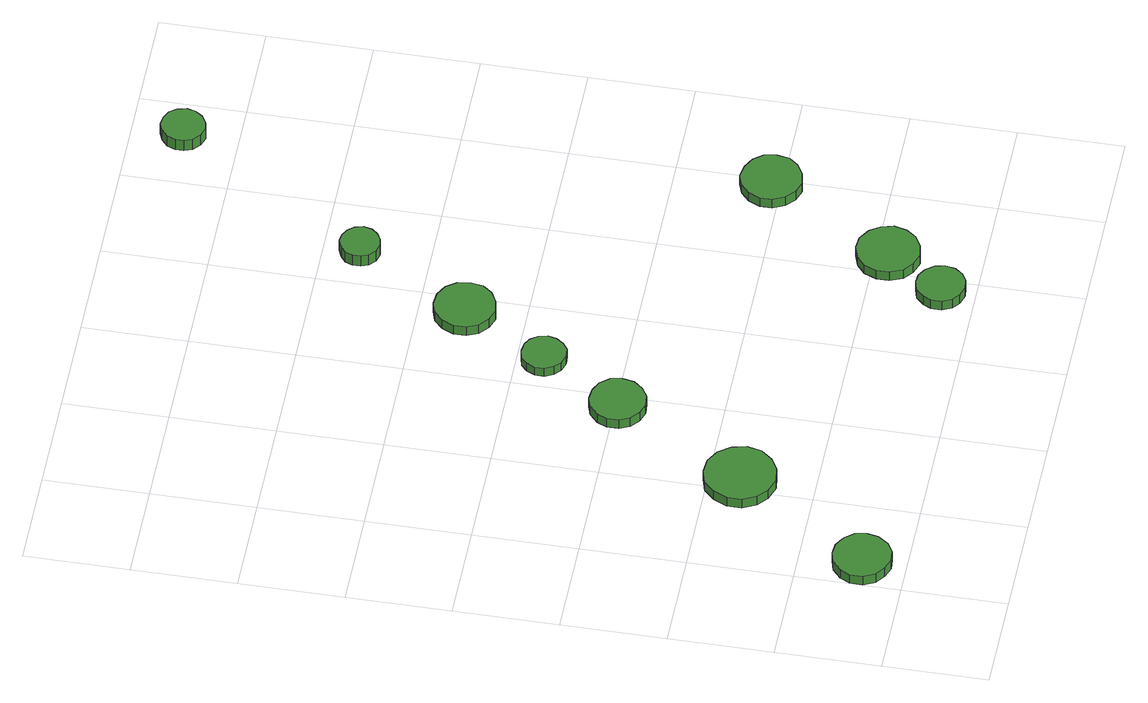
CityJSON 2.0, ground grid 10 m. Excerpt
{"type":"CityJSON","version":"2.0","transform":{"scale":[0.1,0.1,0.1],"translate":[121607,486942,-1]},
"CityObjects":{
"tree1":{"type":"SolitaryVegetationObject","attributes":{"function":"something"},"geometry":[{"type":"MultiSurface","lod":"1","boundaries":[[[0,1,2,3,4,5,6,7,8,9,10,11,12,13,14]],[[15,16,17,18,19,20,21,22,23,24,25,26,27,28,29]],[[0,29,28,1]],[[1,28,27,2]],[[2,27,26,3]],[[3,26,25,4]],[[4,25,24,5]],[[5,24,23,6]],[[6,23,22,7]],[[7,22,21,8]],[[8,21,20,9]],[[9,20,19,10]],[[10,19,18,11]],[[11,18,17,12]],[[12,17,16,13]],[[13,16,15,14]],[[14,15,29,0]]]}]},
"tree2":{"type":"SolitaryVegetationObject","attributes":{"function":"something"},"geometry":[{"type":"MultiSurface","lod":"1","boundaries":[[[30,31,32,33,34,35,36,37,38,39,40,41,42,43,44]],[[45,46,47,48,49,50,51,52,53,54,55,56,57,58,59]],[[30,59,58,31]],[[31,58,57,32]],[[32,57,56,33]],[[33,56,55,34]],[[34,55,54,35]],[[35,54,53,36]],[[36,53,52,37]],[[37,52,51,38]],[[38,51,50,39]],[[39,50,49,40]],[[40,49,48,41]],[[41,48,47,42]],[[42,47,46,43]],[[43,46,45,44]],[[44,45,59,30]]]}]},
"tree3":{"type":"SolitaryVegetationObject","attributes":{"function":"something"},"geometry":[{"type":"MultiSurface","lod":"1","boundaries":[[[60,61,62,63,64,65,66,67,68,69,70,71,72,73,74]],[[75,76,77,78,79,80,81,82,83,84,85,86,87,88,89]],[[60,89,88,61]],[[61,88,87,62]],[[62,87,86,63]],[[63,86,85,64]],[[64,85,84,65]],[[65,84,83,66]],[[66,83,82,67]],[[67,82,81,68]],[[68,81,80,69]],[[69,80,79,70]],[[70,79,78,71]],[[71,78,77,72]],[[72,77,76,73]],[[73,76,75,74]],[[74,75,89,60]]]}]},
"tree4":{"type":"SolitaryVegetationObject","attributes":{"function":"something"},"geometry":[{"type":"MultiSurface","lod":"1","boundaries":[[[90,91,92,93,94,95,96,97,98,99,100,101,102,103,104]],[[105,106,107,108,109,110,111,112,113,114,115,116,117,118,119]],[[90,119,118,91]],[[91,118,117,92]],[[92,117,116,93]],[[93,116,115,94]],[[94,115,114,95]],[[95,114,113,96]],[[96,113,112,97]],[[97,112,111,98]],[[98,111,110,99]],[[99,110,109,100]],[[100,109,108,101]],[[101,108,107,102]],[[102,107,106,103]],[[103,106,105,104]],[[104,105,119,90]]]}]},
"tree5":{"type":"SolitaryVegetationObject","attributes":{"function":"something"},"geometry":[{"type":"MultiSurface","lod":"1","boundaries":[[[120,121,122,123,124,125,126,127,128,129,130,131,132,133,134]],[[135,136,137,138,139,140,141,142,143,144,145,146,147,148,149]],[[120,149,148,121]],[[121,148,147,122]],[[122,147,146,123]],[[123,146,145,124]],[[124,145,144,125]],[[125,144,143,126]],[[126,143,142,127]],[[127,142,141,128]],[[128,141,140,129]],[[129,140,139,130]],[[130,139,138,131]],[[131,138,137,132]],[[132,137,136,133]],[[133,136,135,134]],[[134,135,149,120]]]}]},
"tree6":{"type":"SolitaryVegetationObject","attributes":{"function":"something"},"geometry":[{"type":"MultiSurface","lod":"1","boundaries":[[[150,151,152,153,154,155,156,157,158,159,160,161,162,163,164]],[[165,166,167,168,169,170,171,172,173,174,175,176,177,178,179]],[[150,179,178,151]],[[151,178,177,152]],[[152,177,176,153]],[[153,176,175,154]],[[154,175,174,155]],[[155,174,173,156]],[[156,173,172,157]],[[157,172,171,158]],[[158,171,170,159]],[[159,170,169,160]],[[160,169,168,161]],[[161,168,167,162]],[[162,167,166,163]],[[163,166,165,164]],[[164,165,179,150]]]}]},
"tree7":{"type":"SolitaryVegetationObject","attributes":{"function":"something"},"geometry":[{"type":"MultiSurface","lod":"1","boundaries":[[[180,181,182,183,184,185,186,187,188,189,190,191,192,193,194]],[[195,196,197,198,199,200,201,202,203,204,205,206,207,208,209]],[[180,209,208,181]],[[181,208,207,182]],[[182,207,206,183]],[[183,206,205,184]],[[184,205,204,185]],[[185,204,203,186]],[[186,203,202,187]],[[187,202,201,188]],[[188,201,200,189]],[[189,200,199,190]],[[190,199,198,191]],[[191,198,197,192]],[[192,197,196,193]],[[193,196,195,194]],[[194,195,209,180]]]}]},
"tree8":{"type":"SolitaryVegetationObject","attributes":{"function":"something"},"geometry":[{"type":"MultiSurface","lod":"1","boundaries":[[[210,211,212,213,214,215,216,217,218,219,220,221,222,223,224]],[[225,226,227,228,229,230,231,232,233,234,235,236,237,238,239]],[[210,239,238,211]],[[211,238,237,212]],[[212,237,236,213]],[[213,236,235,214]],[[214,235,234,215]],[[215,234,233,216]],[[216,233,232,217]],[[217,232,231,218]],[[218,231,230,219]],[[219,230,229,220]],[[220,229,228,221]],[[221,228,227,222]],[[222,227,226,223]],[[223,226,225,224]],[[224,225,239,210]]]}]},
"tree9":{"type":"SolitaryVegetationObject","attributes":{"function":"something"},"geometry":[{"type":"MultiSurface","lod":"1","boundaries":[[[240,241,242,243,244,245,246,247,248,249,250,251,252,253,254]],[[255,256,257,258,259,260,261,262,263,264,265,266,267,268,269]],[[240,269,268,241]],[[241,268,267,242]],[[242,267,266,243]],[[243,266,265,244]],[[244,265,264,245]],[[245,264,263,246]],[[246,263,262,247]],[[247,262,261,248]],[[248,261,260,249]],[[249,260,259,250]],[[250,259,258,251]],[[251,258,257,252]],[[252,257,256,253]],[[253,256,255,254]],[[254,255,269,240]]]}]},
"tree10":{"type":"SolitaryVegetationObject","attributes":{"function":"something"},"geometry":[{"type":"MultiSurface","lod":"1","boundaries":[[[270,271,272,273,274,275,276,277,278,279,280,281,282,283,284]],[[285,286,287,288,289,290,291,292,293,294,295,296,297,298,299]],[[270,299,298,271]],[[271,298,297,272]],[[272,297,296,273]],[[273,296,295,274]],[[274,295,294,275]],[[275,294,293,276]],[[276,293,292,277]],[[277,292,291,278]],[[278,291,290,279]],[[279,290,289,280]],[[280,289,288,281]],[[281,288,287,282]],[[282,287,286,283]],[[283,286,285,284]],[[284,285,299,270]]]}]}
},
"vertices":[
[56,42,17],[54,53,17],[47,62,17],[37,68,17],[26,69,17],[15,66,17],[6,58,17],[1,48,17],[1,36,17],[6,25,17],[15,18,17],[26,14,17],[37,15,17],[47,21,17],[54,31,17],[54,31,6],[47,21,6],[37,15,6],[26,14,6],[15,18,6],[6,25,6],[1,36,6],[1,48,6],[6,58,6],[15,66,6],[26,69,6],[37,68,6],[47,62,6],[54,53,6],[56,42,6],
[147,170,17],[144,184,17],[135,196,17],[123,203,17],[109,204,17],[95,200,17],[85,190,17],[79,177,17],[79,163,17],[85,150,17],[95,141,17],[109,136,17],[123,138,17],[135,145,17],[144,156,17],[144,156,6],[135,145,6],[123,138,6],[109,136,6],[95,141,6],[85,150,6],[79,163,6],[79,177,6],[85,190,6],[95,200,6],[109,204,6],[123,203,6],[135,196,6],[144,184,6],[147,170,6],
[213,298,17],[211,309,17],[204,318,17],[194,323,17],[183,324,17],[173,321,17],[164,313,17],[160,303,17],[160,292,17],[164,282,17],[173,275,17],[183,271,17],[194,272,17],[204,278,17],[211,287,17],[211,287,6],[204,278,6],[194,272,6],[183,271,6],[173,275,6],[164,282,6],[160,292,6],[160,303,6],[164,313,6],[173,321,6],[183,324,6],[194,323,6],[204,318,6],[211,309,6],[213,298,6],
[256,375,16],[254,384,16],[249,391,16],[242,395,16],[233,396,16],[224,394,16],[218,388,16],[214,380,16],[214,371,16],[218,363,16],[224,357,16],[233,354,16],[242,355,16],[249,360,16],[254,367,16],[254,367,6],[249,360,6],[242,355,6],[233,354,6],[224,357,6],[218,363,6],[214,371,6],[214,380,6],[218,388,6],[224,394,6],[233,396,6],[242,395,6],[249,391,6],[254,384,6],[256,375,6],
[409,33,17],[407,42,17],[401,50,17],[393,55,17],[384,56,17],[374,53,17],[367,46,17],[363,38,17],[363,28,17],[367,19,17],[374,13,17],[384,10,17],[393,11,17],[401,15,17],[407,23,17],[407,23,6],[401,15,6],[393,11,6],[384,10,6],[374,13,6],[367,19,6],[363,28,6],[363,38,6],[367,46,6],[374,53,6],[384,56,6],[393,55,6],[401,50,6],[407,42,6],[409,33,6],
[310,457,17],[308,469,17],[301,479,17],[290,485,17],[278,486,17],[267,483,17],[258,474,17],[253,463,17],[253,451,17],[258,440,17],[267,432,17],[278,428,17],[290,430,17],[301,436,17],[308,445,17],[308,445,6],[301,436,6],[290,430,6],[278,428,6],[267,432,6],[258,440,6],[253,451,6],[253,463,6],[258,474,6],[267,483,6],[278,486,6],[290,485,6],[301,479,6],[308,469,6],[310,457,6],
[451,88,17],[448,100,17],[441,110,17],[430,117,17],[418,118,17],[406,114,17],[397,106,17],[392,94,17],[392,82,17],[397,70,17],[406,62,17],[418,58,17],[430,60,17],[441,66,17],[448,76,17],[448,76,6],[441,66,6],[430,60,6],[418,58,6],[406,62,6],[397,70,6],[392,82,6],[392,94,6],[397,106,6],[406,114,6],[418,118,6],[430,117,6],[441,110,6],[448,100,6],[451,88,6],
[362,566,19],[360,574,19],[355,580,19],[348,584,19],[341,585,19],[333,582,19],[327,577,19],[324,570,19],[324,562,19],[327,555,19],[333,549,19],[341,547,19],[348,548,19],[355,552,19],[360,558,19],[360,558,6],[355,552,6],[348,548,6],[341,547,6],[333,549,6],[327,555,6],[324,562,6],[324,570,6],[327,577,6],[333,582,6],[341,585,6],[348,584,6],[355,580,6],[360,574,6],[362,566,6],
[522,210,17],[520,222,17],[513,231,17],[502,237,17],[490,239,17],[479,235,17],[470,227,17],[465,216,17],[465,204,17],[470,193,17],[479,185,17],[490,181,17],[502,183,17],[513,189,17],[520,198,17],[520,198,6],[513,189,6],[502,183,6],[490,181,6],[479,185,6],[470,193,6],[465,204,6],[465,216,6],[470,227,6],[479,235,6],[490,239,6],[502,237,6],[513,231,6],[520,222,6],[522,210,6],
[482,752,20],[480,761,20],[475,768,20],[467,772,20],[459,773,20],[451,770,20],[444,764,20],[441,756,20],[441,748,20],[444,740,20],[451,734,20],[459,731,20],[467,732,20],[475,737,20],[480,744,20],[480,744,7],[475,737,7],[467,732,7],[459,731,7],[451,734,7],[444,740,7],[441,748,7],[441,756,7],[444,764,7],[451,770,7],[459,773,7],[467,772,7],[475,768,7],[480,761,7],[482,752,7]
]}
